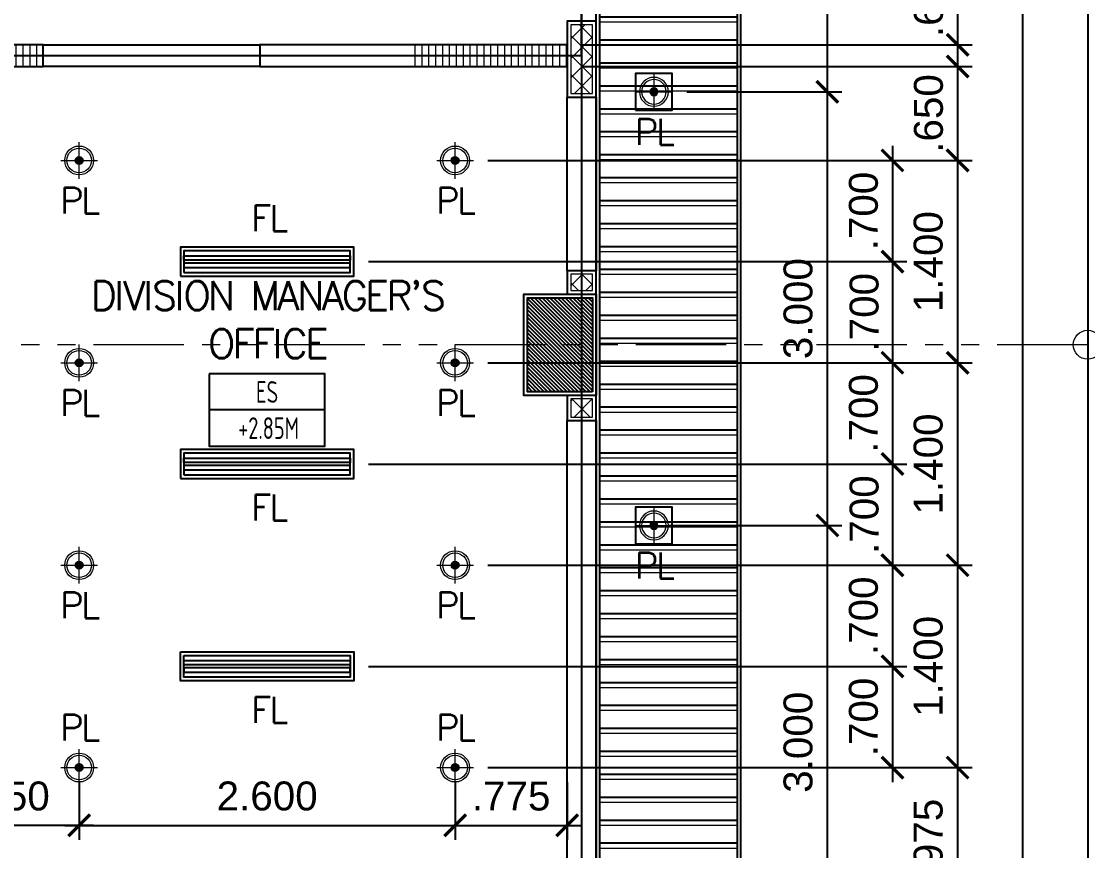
# Model space of a CAD drawing. Header units: metres. Extents: x -12400 to 1, y 0 to 106422.
# Drawn here: x -12140.83 to -12133.45, y 106346.74 to 106352.47 of the extents above; entities that cross this region are included whole.
import ezdxf
from ezdxf.enums import TextEntityAlignment as Align

# ---------------------------------------------------------------- set-up
doc = ezdxf.new("R2010")
doc.units = ezdxf.units.M
doc.header["$PDMODE"] = 35
doc.linetypes.add('PHANTOM2', pattern=[1.25, 0.625, -0.125, 0.125, -0.125, 0.125, -0.125])
for name, color, linetype, lineweight in [('A-DIM-100', 8, 'Continuous', 0), ('DIM 001', 251, 'Continuous', 13), ('FURN', 8, 'Continuous', 5), ('HATCH', 250, 'Continuous', 5), ('LAYOUT', 1, 'Continuous', 20), ('LF 001', 51, 'Continuous', 20)]:
    doc.layers.add(name, color=color, linetype=linetype, lineweight=lineweight)
for name, color, linetype in [('C-SCHED', 1, 'Continuous'), ('E_FIX_LIGHT1', 2, 'Continuous'), ('lighting', 1, 'Continuous'), ('stone', 15, 'Continuous'), ('txt', 2, 'Continuous'), ('WALL', 7, 'Continuous')]:
    doc.layers.add(name, color=color, linetype=linetype)
doc.layers.add('GUIDELINES', color=206, linetype='Continuous', plot=False)
doc.styles.add('architxt', font='architxt.shx', dxfattribs={"width": 0.8})
doc.styles.add('DIMTXT-100', font='arial.ttf')
doc.styles.add('swis721', font='swiss.ttf')
doc.styles.add('T.25', font='romans.shx', dxfattribs={"height": 0.2})
doc.dimstyles.new('D-100', dxfattribs={"dimtxt": 0.2, "dimasz": 0.15, "dimexe": 0.1, "dimexo": 0.1, "dimgap": 0.1, "dimtad": 1, "dimdec": 3, "dimzin": 4, "dimdsep": 46, "dimtxsty": 'DIMTXT-100', "dimblk": 'ARCHTICK', "dimcen": 0.2, "dimdle": 0.1, "dimclrd": 8, "dimclre": 8, "dimclrt": 2, "dimadec": 0, "dimazin": 1, "dimtfac": 1, "dimtdec": 3, "dimtofl": 0, "dimtmove": 2, "dimatfit": 3, "dimfxl": 1, "dimarcsym": 0})
doc.dimstyles.new('DIM 200', dxfattribs={"dimtxt": 200, "dimasz": 1, "dimexe": 0, "dimexo": 40, "dimgap": 50, "dimtad": 1, "dimtoh": 1, "dimdec": 0, "dimlfac": 2, "dimtxsty": 'swis721', "dimblk": 'CIR', "dimcen": 0, "dimclrd": 155, "dimclre": 155, "dimclrt": 4, "dimadec": 0, "dimazin": 0, "dimtfac": 1, "dimtdec": 0, "dimtix": 1, "dimtmove": 1, "dimatfit": 3, "dimldrblk": 'CIR', "dimfxl": 0, "dimarcsym": 0})

# ---------------------------------------------------------------- blocks, each defined once
blk = doc.blocks.new('CIR')
at = {"color": 4}
blk.add_circle((0, 0), 50, dxfattribs=at)
blk = doc.blocks.new('A$C1B753C5A')
at = {"layer": 'WALL'}
h = blk.add_hatch(dxfattribs=at)
h.set_pattern_fill('ANSI31', color=250, scale=0.15)
h.set_pattern_definition([(45, (-1494.388102653662, 303.0677240852394), (-0.01325825214724777, 0.01325825214724777), [])])
h.paths.add_polyline_path([(0.4750000000001364, 0.6749999999999545), (0.02500000000009089, 0.6749999999999545), (0.02500000000009095, 0.02499999999997721), (0.4750000000001364, 0.02499999999997721)])
at = {"color": 7}
blk.add_lwpolyline([(0, 0), (0.5000000000002274, 0), (0.5000000000002274, 0.6999999999999318), (0, 0.6999999999999318)], close=True, dxfattribs=at)
at = {"layer": 'stone', "color": 5}
blk.add_lwpolyline([(0.02500000000009095, 0.02499999999997726), (0.4750000000001364, 0.02499999999997726), (0.4750000000001364, 0.6749999999999545), (0.02500000000009095, 0.6749999999999545)], close=True, dxfattribs=at)
blk = doc.blocks.new('COLUMNS2F')
at = {"xscale": -1}
blk.add_blockref('A$C1B753C5A', (-12136.85441529414, 106338.8999565114), dxfattribs=at)
blk = doc.blocks.new('*U245')
at = {"layer": 'HATCH'}
h = blk.add_hatch(dxfattribs=at)
h.set_pattern_fill('ANSI37', color=256, scale=0.03, angle=-180)
h.set_pattern_definition([(225, (-0.5625000000083693, 0), (0.06735192090801863, -0.06735192090801868), []), (314.9999999999999, (-0.5625000000083693, 0), (0.06735192090801868, 0.06735192090801861), [])])
h.paths.add_polyline_path([(0.02500000000873115, 0.1749999999883585), (0.02500000000873115, 0.02499999999417923), (0.4999999999970877, 0.02499999999417923), (0.4999999999970877, 0.1749999999883585)])
blk.add_lwpolyline([(0, 0.1999999999825377), (0, 0), (0.5249999999912669, 0), (0.5249999999912669, 0.1999999999825377)], close=True)
blk.add_lwpolyline([(0.02500000000873115, 0.1749999999883585), (0.02500000000873115, 0.02499999999417923), (0.4999999999970877, 0.02499999999417923), (0.4999999999970877, 0.1749999999883585)], close=True, dxfattribs=at)
blk = doc.blocks.new('*U1207')
at = {"layer": 'HATCH'}
h = blk.add_hatch(dxfattribs=at)
h.set_pattern_fill('ANSI31', color=256, scale=0.015, angle=45)
h.set_pattern_definition([(90, (12091.97419102853, -106406.4165946045), (-0.04762500000000001, 0), [])])
h.paths.add_polyline_path([(-0.3874999999734428, 0.1499999999796273), (-0.3874999999734428, 0), (0.7000000000261934, 0), (0.7000000000261934, 0.1499999999796273)])
at = {"color": 3}
blk.add_lwpolyline([(0.7000000000261934, 0), (0.7000000000261934, 0.1499999999796273), (0, 0.1499999999796273), (0, 0)], close=True, dxfattribs=at)
blk = doc.blocks.new('*U1032')
at = {"layer": 'HATCH'}
h = blk.add_hatch(dxfattribs=at)
h.set_pattern_fill('ANSI31', color=256, scale=0.015, angle=45)
h.set_pattern_definition([(90, (12093.39919102836, -106406.4165946045), (-0.04762500000000001, 0), [])])
h.paths.add_polyline_path([(1.037499999858485, 0.1499999999796273), (1.037499999858485, 0), (2.124999999858121, 0), (2.124999999858121, 0.1499999999796273)])
at = {"color": 3}
blk.add_lwpolyline([(2.124999999858121, 0), (2.124999999858121, 0.1499999999796273), (0, 0.1499999999796273), (0, 0)], close=True, dxfattribs=at)
blk = doc.blocks.new('*U1549')
at = {"layer": 'HATCH'}
h = blk.add_hatch(dxfattribs=at)
h.set_pattern_fill('ANSI37', color=256, scale=0.03, angle=-180)
h.set_pattern_definition([(225, (-0.9124999992813507, 0), (0.06735192090801863, -0.06735192090801868), []), (314.9999999999999, (-0.9124999992813507, 0), (0.06735192090801868, 0.06735192090801861), [])])
h.paths.add_polyline_path([(0.02500000000873115, 0.1749999999883585), (0.02500000000873115, 0.02499999999417923), (0.1500000007241063, 0.02499999999417923), (0.1500000007241063, 0.1749999999883585)])
blk.add_lwpolyline([(0, 0.1999999999825377), (0, 0), (0.1750000007182855, 0), (0.1750000007182855, 0.1999999999825377)], close=True)
blk.add_lwpolyline([(0.02500000000873115, 0.1749999999883585), (0.02500000000873115, 0.02499999999417923), (0.1500000007241063, 0.02499999999417923), (0.1500000007241063, 0.1749999999883585)], close=True, dxfattribs=at)
blk = doc.blocks.new('*U1742')
at = {"layer": 'HATCH'}
h = blk.add_hatch(dxfattribs=at)
h.set_pattern_fill('ANSI37', color=256, scale=0.03, angle=-180)
h.set_pattern_definition([(225, (-0.9249999999914837, 0), (0.06735192090801863, -0.06735192090801868), []), (314.9999999999999, (-0.9249999999914837, 0), (0.06735192090801868, 0.06735192090801861), [])])
h.paths.add_polyline_path([(0.02500000000873115, 0.1749999999883585), (0.02500000000873115, 0.02499999999417923), (0.1375000000139731, 0.02499999999417923), (0.1375000000139731, 0.1749999999883585)])
blk.add_lwpolyline([(0, 0.1999999999825377), (0, 0), (0.1625000000081523, 0), (0.1625000000081523, 0.1999999999825377)], close=True)
blk.add_lwpolyline([(0.02500000000873115, 0.1749999999883585), (0.02500000000873115, 0.02499999999417923), (0.1375000000139731, 0.02499999999417923), (0.1375000000139731, 0.1749999999883585)], close=True, dxfattribs=at)
blk = doc.blocks.new('A$Ce30c4869')
at = {"color": 1}
for points in [[(23.375, 16.67499999997381), (24.875, 16.67499999997381), (24.875, 16.52499999999418), (23.375, 16.52499999999418)], [(27.00000034350705, 16.31249999998545), (27.20000034348595, 16.31249999998545), (27.19999999999891, 15.11249999998836), (27.00000000002001, 15.11249999998836)], [(27.00000000000909, 14.07499999998254), (27.19999999999163, 14.07499999998254), (27.19999999999163, 10.87499999998545), (27.00000000000909, 10.87499999998545)]]:
    blk.add_lwpolyline(points, close=True, dxfattribs=at)
at = {"layer": 'GUIDELINES'}
for points in [[(1.100000000000364, 19.60000000000582), (10.10000000000036, 19.60000000000582), (10.10000000000036, 18.90000000000873), (18.10000000000036, 18.90000000000873), (18.10000000000036, 19.60000000000582), (27.10000000000036, 19.60000000000582), (27.10000000000036, 1.100000000005821), (18.10000000000036, 1.100000000005821), (18.10000000000036, 2.100000000122236), (10.10000000000036, 2.100000000122236), (10.10000000000036, 1.100000000005821), (1.100000000000364, 1.100000000005821)], [(22.59999999999854, 16.59999999997672), (27.09999999999854, 16.59999999997672), (27.09999999999854, 19.59999999997672), (22.59999999999854, 19.59999999997672)], [(22.59999999999854, 16.59999999997672), (27.10000000000036, 16.59999999997672), (27.10000000000036, 10.62499999998545), (22.59999999999854, 10.62499999998545)]]:
    blk.add_lwpolyline(points, close=True, dxfattribs=at)
for name, p in [('COLUMNS2F', (12164.05441529414, -106324.6499565114)), ('*U1207', (22.67499999997381, 16.52499999999418)), ('*U1032', (24.875, 16.52499999999418))]:
    blk.add_blockref(name, p)
at = {"rotation": 90}
for name, p in [('*U245', (27.20000000000255, 16.31249999998545)), ('*U1742', (27.19999999999891, 14.94999999999709)), ('*U1549', (27.19999999999163, 14.07499999924039))]:
    blk.add_blockref(name, p, dxfattribs=at)
blk = doc.blocks.new('L1')
at = {"layer": 'LF 001', "lineweight": 20, "ltscale": 1500}
h = blk.add_hatch(color=256, dxfattribs=at)
edge = h.paths.add_edge_path()
edge.add_arc((1.13686837721616e-13, -1.13686837721616e-13), 0.0318958546358772, 0, 360)
at = {"layer": 'LF 001', "ltscale": 1500}
blk.add_lwpolyline([(-0.09999999999990905, -1.13686837721616e-13, -1), (0.1000000000000227, -1.13686837721616e-13, -1)], format="xyb", close=True, dxfattribs=at)
at = {"layer": 'LF 001', "color": 76, "lineweight": 18, "ltscale": 1500}
for points in [[(1.13686837721616e-13, 0.1499999999997499), (1.13686837721616e-13, -0.1500000000000909)], [(-0.1499999999999773, -1.13686837721616e-13), (0.1500000000000909, -1.13686837721616e-13)]]:
    blk.add_lwpolyline(points, dxfattribs=at)
at = {"layer": 'LF 001', "lineweight": 20, "ltscale": 1500}
blk.add_circle((1.13686837721616e-13, -1.13686837721616e-13), 0.0318958546358772, dxfattribs=at)
blk = doc.blocks.new('LO')
at = {"layer": 'LAYOUT', "xscale": 1000, "yscale": 1000, "zscale": 1000}
blk.add_blockref('L1', (0, 0), dxfattribs=at)
blk = doc.blocks.new('*U1960')
at = {"layer": 'LF 001', "ltscale": 1500}
blk.add_circle((0, -3.995415109869782e-14), 0.0998520709958535, dxfattribs=at)
at = {"layer": 'lighting', "xscale": 0.0008492979043710491, "yscale": 0.0008492979043710491, "zscale": 0.0008492979043710491}
blk.add_blockref('LO', (0, -3.995415109869782e-14), dxfattribs=at)
blk = doc.blocks.new('LEDPENDANTLT')
at = {"color": 1}
for points in [[(0, 0.1999999999970896), (1.200000000000728, 0.1999999999970896), (1.200000000000728, 0), (0, 0)], [(0.02499999999417923, 0.1750000000029104), (1.175000000006548, 0.1750000000029104), (1.175000000006548, 0.02499999999417923), (0.02499999999417923, 0.02499999999417923)]]:
    blk.add_lwpolyline(points, close=True, dxfattribs=at)
at = {"color": 2}
for points in [[(1.174999999995634, 0.1100000000005821), (0.02499999999417923, 0.1100000000005821), (0.02499999999417923, 0.1399999999994179), (1.174999999995634, 0.1399999999994179)], [(1.174999999995634, 0.09000000001105946), (0.02499999999417923, 0.09000000001105946), (0.02499999999417923, 0.06000000001222361), (1.174999999995634, 0.06000000001222361)]]:
    blk.add_lwpolyline(points, close=True, dxfattribs=at)
blk = doc.blocks.new('A$C1aea4ed3')
h = blk.add_hatch()
h.set_pattern_fill('ANSI31', color=8, scale=0.05, angle=135)
h.set_pattern_definition([(180, (12129.21296792572, -106290.2629166174), (-1.387778780781446e-17, -0.15875), [])])
h.paths.add_polyline_path([(27.22499999999491, 19.68964466091711), (28.17500000000655, 20.63964466092875), (28.17500000000655, 0.06035533903923351), (27.22499999999127, 1.010355339050875)])
at = {"color": 1}
for points in [[(27.20000000000073, 19.69999999999709), (28.20000000000073, 20.69999999999709), (28.20000000000073, 1.455191522836685e-11), (27.19999999999709, 1)], [(27.47260531433494, 16.22260531435313), (27.7273946856476, 16.22260531433858), (27.7273946856476, 16.47739468562941), (27.47260531433494, 16.47739468564396)], [(27.47260531433494, 13.22260531435313), (27.7273946856476, 13.22260531433858), (27.7273946856476, 13.47739468562941), (27.47260531433494, 13.47739468564396)]]:
    blk.add_lwpolyline(points, close=True, dxfattribs=at)
at = {"color": 8}
for points in [[(27.22499999999491, 19.68964466093166), (28.17500000000655, 20.6396446609433), (28.17500000000655, 0.06035533905378543), (27.22499999999127, 1.010355339065427)], [(27.22499999999491, 19.68964466091711), (28.17500000000655, 20.63964466092875), (28.17500000000655, 0.06035533903923351), (27.22499999999127, 1.010355339050875)]]:
    blk.add_lwpolyline(points, close=True, dxfattribs=at)
at = {"xscale": -1, "rotation": 180}
for p in [(24.32499999999891, 15.27499999990687), (24.32499999999891, 13.87499999989814)]:
    blk.add_blockref('LEDPENDANTLT', p, dxfattribs=at)
blk.add_blockref('LEDPENDANTLT', (24.32499999999891, 12.27500000000873))
at = {"layer": 'E_FIX_LIGHT1', "xscale": -1.000000000000003, "rotation": 90}
for p in [(27.59999999999127, 16.34999999999127), (27.59999999999127, 13.34999999999127)]:
    blk.add_blockref('*U1960', p, dxfattribs=at)
at = {"layer": 'E_FIX_LIGHT1', "rotation": 90}
for p in [(23.62499999999818, 15.8749999999709), (26.22499999999854, 15.8749999999709), (23.62499999999091, 14.47499999996217), (26.22499999999127, 14.47499999996217), (23.62499999999091, 13.07499999995343), (26.22499999999127, 13.07499999995343), (23.62499999999818, 11.6749999999447), (26.22499999999854, 11.6749999999447)]:
    blk.add_blockref('*U1960', p, dxfattribs=at)
at = {"layer": 'txt', "color": 6, "linetype": 'Continuous', "char_height": 0.18, "attachment_point": 5, "style": 'T.25'}
for s, insert in [('{\\T0.9;PL}', (27.59999999999127, 16.0726053143444)), ('{\\T0.9;PL}', (23.62499999999818, 15.59760531433858)), ('{\\T0.9;PL}', (26.22499999999854, 15.59760531433858)), ('{\\T0.9;FL}', (24.93629394048003, 15.47663221793482)), ('{\\T0.9;PL}', (23.62499999999091, 14.19760531432985)), ('{\\T0.9;PL}', (26.22499999999127, 14.19760531432985)), ('{\\T0.9;FL}', (24.93629394048003, 13.47336778188765)), ('{\\T0.9;PL}', (27.59999999999127, 13.0726053143444)), ('{\\T0.9;PL}', (23.62499999999091, 12.79760531432112)), ('{\\T0.9;PL}', (26.22499999999127, 12.79760531430657)), ('{\\T0.9;FL}', (24.93629394048003, 12.07336778199533)), ('{\\T0.9;PL}', (23.62499999999818, 11.95239468557702)), ('{\\T0.9;PL}', (26.22499999999854, 11.95239468557702))]:
    blk.add_mtext_dynamic_manual_height_columns(s, width=0.6453045245441018, gutter_width=0.001, heights=[0], dxfattribs=dict(at, insert=insert))
blk = doc.blocks.new('_ArchTick')
at = {"color": 0, "linetype": 'ByBlock', "const_width": 0.15}
blk.add_lwpolyline([(-0.5, -0.5), (0.5, 0.5)], dxfattribs=at)
blk = doc.blocks.new('*D1405')
at = {"layer": 'DEFPOINTS', "color": 0, "transparency": 16777216}
for p in [(-12137.57702095198, 106352.9615394432), (-12137.05441563762, 106352.3115394432), (-12134.35441563768, 106352.3115394432)]:
    blk.add_point(p, dxfattribs=at)
at = {"layer": 'DIM 001', "color": 8, "lineweight": -2, "transparency": 16777216}
for p, q in [((-12134.35441563768, 106353.0615394432), (-12134.35441563768, 106352.2115394432)), ((-12137.47702095198, 106352.9615394432), (-12134.25441563768, 106352.9615394432)), ((-12136.95441563762, 106352.3115394432), (-12134.25441563768, 106352.3115394432))]:
    blk.add_line(p, q, dxfattribs=at)
at = {"layer": 'DIM 001', "color": 8, "lineweight": -2, "transparency": 16777216, "xscale": 0.15, "yscale": 0.15, "zscale": 0.15}
for p, rotation in [((-12134.35441563768, 106352.9615394432), 90), ((-12134.35441563768, 106352.3115394432), 270)]:
    blk.add_blockref('_ArchTick', p, dxfattribs=dict(at, rotation=rotation))
at = {"layer": 'DIM 001', "color": 2, "transparency": 16777216, "insert": (-12134.55441563763, 106352.6365394432), "char_height": 0.2, "attachment_point": 5, "rotation": 90, "style": 'DIMTXT-100'}
blk.add_mtext('.650', dxfattribs=at)
blk = doc.blocks.new('*D1406')
at = {"layer": 'DEFPOINTS', "color": 0, "transparency": 16777216}
for p in [(-12137.05441563778, 106352.1615394433), (-12137.70202095198, 106351.5115394432), (-12134.35441563766, 106351.5115394432)]:
    blk.add_point(p, dxfattribs=at)
at = {"layer": 'DIM 001', "color": 8, "lineweight": -2, "transparency": 16777216}
for p, q in [((-12134.35441563766, 106352.2615394433), (-12134.35441563766, 106351.4115394432)), ((-12136.95441563778, 106352.1615394433), (-12134.25441563766, 106352.1615394433)), ((-12137.60202095198, 106351.5115394432), (-12134.25441563766, 106351.5115394432))]:
    blk.add_line(p, q, dxfattribs=at)
at = {"layer": 'DIM 001', "color": 8, "lineweight": -2, "transparency": 16777216, "xscale": 0.15, "yscale": 0.15, "zscale": 0.15}
for p, rotation in [((-12134.35441563766, 106352.1615394433), 90), ((-12134.35441563766, 106351.5115394432), 270)]:
    blk.add_blockref('_ArchTick', p, dxfattribs=dict(at, rotation=rotation))
at = {"layer": 'DIM 001', "color": 2, "transparency": 16777216, "insert": (-12134.55441563763, 106351.8365394432), "char_height": 0.2, "attachment_point": 5, "rotation": 90, "style": 'DIMTXT-100'}
blk.add_mtext('.650', dxfattribs=at)
blk = doc.blocks.new('*D1407')
at = {"layer": 'DEFPOINTS', "color": 0, "transparency": 16777216}
for p in [(-12137.70202095198, 106351.5115394432), (-12137.70202095199, 106350.1115394432), (-12134.35441563767, 106350.1115394432)]:
    blk.add_point(p, dxfattribs=at)
at = {"layer": 'DIM 001', "color": 8, "lineweight": -2, "transparency": 16777216}
for p, q in [((-12134.35441563767, 106351.6115394432), (-12134.35441563767, 106350.0115394432)), ((-12137.60202095198, 106351.5115394432), (-12134.25441563767, 106351.5115394432)), ((-12137.60202095199, 106350.1115394432), (-12134.25441563767, 106350.1115394432))]:
    blk.add_line(p, q, dxfattribs=at)
at = {"layer": 'DIM 001', "color": 8, "lineweight": -2, "transparency": 16777216, "xscale": 0.15, "yscale": 0.15, "zscale": 0.15}
for p, rotation in [((-12134.35441563767, 106351.5115394432), 90), ((-12134.35441563767, 106350.1115394432), 270)]:
    blk.add_blockref('_ArchTick', p, dxfattribs=dict(at, rotation=rotation))
at = {"layer": 'DIM 001', "color": 2, "transparency": 16777216, "insert": (-12134.55653023518, 106350.8115394432), "char_height": 0.2, "attachment_point": 5, "rotation": 90, "style": 'DIMTXT-100'}
blk.add_mtext('1.400', dxfattribs=at)
blk = doc.blocks.new('*D1408')
at = {"layer": 'DEFPOINTS', "color": 0, "transparency": 16777216}
for p in [(-12137.70202095199, 106350.1115394432), (-12137.70202095199, 106348.7115394432), (-12134.35441563768, 106348.7115394432)]:
    blk.add_point(p, dxfattribs=at)
at = {"layer": 'DIM 001', "color": 8, "lineweight": -2, "transparency": 16777216}
for p, q in [((-12134.35441563768, 106350.2115394432), (-12134.35441563768, 106348.6115394432)), ((-12137.60202095199, 106350.1115394432), (-12134.25441563768, 106350.1115394432)), ((-12137.60202095199, 106348.7115394432), (-12134.25441563768, 106348.7115394432))]:
    blk.add_line(p, q, dxfattribs=at)
at = {"layer": 'DIM 001', "color": 8, "lineweight": -2, "transparency": 16777216, "xscale": 0.15, "yscale": 0.15, "zscale": 0.15}
for p, rotation in [((-12134.35441563768, 106350.1115394432), 90), ((-12134.35441563768, 106348.7115394432), 270)]:
    blk.add_blockref('_ArchTick', p, dxfattribs=dict(at, rotation=rotation))
at = {"layer": 'DIM 001', "color": 2, "transparency": 16777216, "insert": (-12134.55653023519, 106349.4115394432), "char_height": 0.2, "attachment_point": 5, "rotation": 90, "style": 'DIMTXT-100'}
blk.add_mtext('1.400', dxfattribs=at)
blk = doc.blocks.new('*D1409')
at = {"layer": 'DEFPOINTS', "color": 0, "transparency": 16777216}
for p in [(-12137.70202095199, 106348.7115394432), (-12137.70202095198, 106347.3115394432), (-12134.35441563769, 106347.3115394432)]:
    blk.add_point(p, dxfattribs=at)
at = {"layer": 'DIM 001', "color": 8, "lineweight": -2, "transparency": 16777216}
for p, q in [((-12134.35441563769, 106348.8115394432), (-12134.35441563769, 106347.2115394432)), ((-12137.60202095199, 106348.7115394432), (-12134.25441563769, 106348.7115394432)), ((-12137.60202095198, 106347.3115394432), (-12134.25441563769, 106347.3115394432))]:
    blk.add_line(p, q, dxfattribs=at)
at = {"layer": 'DIM 001', "color": 8, "lineweight": -2, "transparency": 16777216, "xscale": 0.15, "yscale": 0.15, "zscale": 0.15}
for p, rotation in [((-12134.35441563769, 106348.7115394432), 90), ((-12134.35441563769, 106347.3115394432), 270)]:
    blk.add_blockref('_ArchTick', p, dxfattribs=dict(at, rotation=rotation))
at = {"layer": 'DIM 001', "color": 2, "transparency": 16777216, "insert": (-12134.5565302352, 106348.0115394432), "char_height": 0.2, "attachment_point": 5, "rotation": 90, "style": 'DIMTXT-100'}
blk.add_mtext('1.400', dxfattribs=at)
blk = doc.blocks.new('*D1410')
at = {"layer": 'DEFPOINTS', "color": 0, "transparency": 16777216}
for p in [(-12137.70202095198, 106347.3115394432), (-12137.05441563764, 106346.3365394433), (-12134.35441563769, 106346.3365394433)]:
    blk.add_point(p, dxfattribs=at)
at = {"layer": 'DIM 001', "color": 8, "lineweight": -2, "transparency": 16777216}
for p, q in [((-12134.35441563769, 106347.4115394432), (-12134.35441563769, 106346.2365394433)), ((-12137.60202095198, 106347.3115394432), (-12134.25441563769, 106347.3115394432)), ((-12136.95441563764, 106346.3365394433), (-12134.25441563769, 106346.3365394433))]:
    blk.add_line(p, q, dxfattribs=at)
at = {"layer": 'DIM 001', "color": 8, "lineweight": -2, "transparency": 16777216, "xscale": 0.15, "yscale": 0.15, "zscale": 0.15}
for p, rotation in [((-12134.35441563769, 106347.3115394432), 90), ((-12134.35441563769, 106346.3365394433), 270)]:
    blk.add_blockref('_ArchTick', p, dxfattribs=dict(at, rotation=rotation))
at = {"layer": 'DIM 001', "color": 2, "transparency": 16777216, "insert": (-12134.5565302352, 106346.8240394432), "char_height": 0.2, "attachment_point": 5, "rotation": 90, "style": 'DIMTXT-100'}
blk.add_mtext('.975', dxfattribs=at)
blk = doc.blocks.new('*D1411')
at = {"layer": 'DEFPOINTS', "color": 0, "transparency": 16777216}
for p in [(-12137.70202095198, 106351.5115394432), (-12138.52941563764, 106350.8115394432), (-12134.80441563765, 106350.8115394432)]:
    blk.add_point(p, dxfattribs=at)
at = {"layer": 'DIM 001', "color": 8, "lineweight": -2, "transparency": 16777216}
for p, q in [((-12134.80441563765, 106351.6115394432), (-12134.80441563765, 106350.7115394432)), ((-12137.60202095198, 106351.5115394432), (-12134.70441563765, 106351.5115394432)), ((-12138.42941563764, 106350.8115394432), (-12134.70441563765, 106350.8115394432))]:
    blk.add_line(p, q, dxfattribs=at)
at = {"layer": 'DIM 001', "color": 8, "lineweight": -2, "transparency": 16777216, "xscale": 0.15, "yscale": 0.15, "zscale": 0.15}
for p, rotation in [((-12134.80441563765, 106351.5115394432), 90), ((-12134.80441563765, 106350.8115394432), 270)]:
    blk.add_blockref('_ArchTick', p, dxfattribs=dict(at, rotation=rotation))
at = {"layer": 'DIM 001', "color": 2, "transparency": 16777216, "insert": (-12135.00441563762, 106351.1615394432), "char_height": 0.2, "attachment_point": 5, "rotation": 90, "style": 'DIMTXT-100'}
blk.add_mtext('.700', dxfattribs=at)
blk = doc.blocks.new('*D1268')
at = {"layer": 'DEFPOINTS', "color": 0, "transparency": 16777216}
for p in [(-12138.52941563764, 106350.8115394432), (-12137.70202095199, 106350.1115394432), (-12134.80441563764, 106350.1115394432)]:
    blk.add_point(p, dxfattribs=at)
at = {"layer": 'DIM 001', "color": 8, "lineweight": -2, "transparency": 16777216}
for p, q in [((-12134.80441563764, 106350.9115394432), (-12134.80441563764, 106350.0115394432)), ((-12138.42941563764, 106350.8115394432), (-12134.70441563764, 106350.8115394432)), ((-12137.60202095199, 106350.1115394432), (-12134.70441563764, 106350.1115394432))]:
    blk.add_line(p, q, dxfattribs=at)
at = {"layer": 'DIM 001', "color": 8, "lineweight": -2, "transparency": 16777216, "xscale": 0.15, "yscale": 0.15, "zscale": 0.15}
for p, rotation in [((-12134.80441563764, 106350.8115394432), 90), ((-12134.80441563764, 106350.1115394432), 270)]:
    blk.add_blockref('_ArchTick', p, dxfattribs=dict(at, rotation=rotation))
at = {"layer": 'DIM 001', "color": 2, "transparency": 16777216, "insert": (-12134.99949608321, 106350.4615394432), "char_height": 0.2, "attachment_point": 5, "rotation": 90, "style": 'DIMTXT-100'}
blk.add_mtext('.700', dxfattribs=at)
blk = doc.blocks.new('*D1269')
at = {"layer": 'DEFPOINTS', "color": 0, "transparency": 16777216}
for p in [(-12137.70202095198, 106350.1115394432), (-12138.52941563764, 106349.4115394432), (-12134.80441563766, 106349.4115394432)]:
    blk.add_point(p, dxfattribs=at)
at = {"layer": 'DIM 001', "color": 8, "lineweight": -2, "transparency": 16777216}
for p, q in [((-12134.80441563766, 106350.2115394432), (-12134.80441563766, 106349.3115394432)), ((-12137.60202095198, 106350.1115394432), (-12134.70441563766, 106350.1115394432)), ((-12138.42941563764, 106349.4115394432), (-12134.70441563766, 106349.4115394432))]:
    blk.add_line(p, q, dxfattribs=at)
at = {"layer": 'DIM 001', "color": 8, "lineweight": -2, "transparency": 16777216, "xscale": 0.15, "yscale": 0.15, "zscale": 0.15}
for p, rotation in [((-12134.80441563766, 106350.1115394432), 90), ((-12134.80441563766, 106349.4115394432), 270)]:
    blk.add_blockref('_ArchTick', p, dxfattribs=dict(at, rotation=rotation))
at = {"layer": 'DIM 001', "color": 2, "transparency": 16777216, "insert": (-12135.00441563762, 106349.7615394432), "char_height": 0.2, "attachment_point": 5, "rotation": 90, "style": 'DIMTXT-100'}
blk.add_mtext('.700', dxfattribs=at)
blk = doc.blocks.new('*D1270')
at = {"layer": 'DEFPOINTS', "color": 0, "transparency": 16777216}
for p in [(-12138.52941563764, 106349.4115394432), (-12137.70202095199, 106348.7115394432), (-12134.80441563765, 106348.7115394432)]:
    blk.add_point(p, dxfattribs=at)
at = {"layer": 'DIM 001', "color": 8, "lineweight": -2, "transparency": 16777216}
for p, q in [((-12134.80441563765, 106349.5115394432), (-12134.80441563765, 106348.6115394432)), ((-12138.42941563764, 106349.4115394432), (-12134.70441563765, 106349.4115394432)), ((-12137.60202095199, 106348.7115394432), (-12134.70441563765, 106348.7115394432))]:
    blk.add_line(p, q, dxfattribs=at)
at = {"layer": 'DIM 001', "color": 8, "lineweight": -2, "transparency": 16777216, "xscale": 0.15, "yscale": 0.15, "zscale": 0.15}
for p, rotation in [((-12134.80441563765, 106349.4115394432), 90), ((-12134.80441563765, 106348.7115394432), 270)]:
    blk.add_blockref('_ArchTick', p, dxfattribs=dict(at, rotation=rotation))
at = {"layer": 'DIM 001', "color": 2, "transparency": 16777216, "insert": (-12134.99949608321, 106349.0615394432), "char_height": 0.2, "attachment_point": 5, "rotation": 90, "style": 'DIMTXT-100'}
blk.add_mtext('.700', dxfattribs=at)
blk = doc.blocks.new('*D1271')
at = {"layer": 'DEFPOINTS', "color": 0, "transparency": 16777216}
for p in [(-12137.70202095198, 106348.7115394433), (-12138.52941563764, 106348.0115394433), (-12134.80441563766, 106348.0115394433)]:
    blk.add_point(p, dxfattribs=at)
at = {"layer": 'DIM 001', "color": 8, "lineweight": -2, "transparency": 16777216}
for p, q in [((-12134.80441563766, 106348.8115394434), (-12134.80441563766, 106347.9115394433)), ((-12137.60202095198, 106348.7115394433), (-12134.70441563766, 106348.7115394433)), ((-12138.42941563764, 106348.0115394433), (-12134.70441563766, 106348.0115394433))]:
    blk.add_line(p, q, dxfattribs=at)
at = {"layer": 'DIM 001', "color": 8, "lineweight": -2, "transparency": 16777216, "xscale": 0.15, "yscale": 0.15, "zscale": 0.15}
for p, rotation in [((-12134.80441563766, 106348.7115394433), 90), ((-12134.80441563766, 106348.0115394433), 270)]:
    blk.add_blockref('_ArchTick', p, dxfattribs=dict(at, rotation=rotation))
at = {"layer": 'DIM 001', "color": 2, "transparency": 16777216, "insert": (-12135.00441563762, 106348.3615394433), "char_height": 0.2, "attachment_point": 5, "rotation": 90, "style": 'DIMTXT-100'}
blk.add_mtext('.700', dxfattribs=at)
blk = doc.blocks.new('*D1272')
at = {"layer": 'DEFPOINTS', "color": 0, "transparency": 16777216}
for p in [(-12138.52941563764, 106348.0115394433), (-12137.70202095199, 106347.3115394433), (-12134.80441563765, 106347.3115394433)]:
    blk.add_point(p, dxfattribs=at)
at = {"layer": 'DIM 001', "color": 8, "lineweight": -2, "transparency": 16777216}
for p, q in [((-12134.80441563765, 106348.1115394433), (-12134.80441563765, 106347.2115394433)), ((-12138.42941563764, 106348.0115394433), (-12134.70441563765, 106348.0115394433)), ((-12137.60202095199, 106347.3115394433), (-12134.70441563765, 106347.3115394433))]:
    blk.add_line(p, q, dxfattribs=at)
at = {"layer": 'DIM 001', "color": 8, "lineweight": -2, "transparency": 16777216, "xscale": 0.15, "yscale": 0.15, "zscale": 0.15}
for p, rotation in [((-12134.80441563765, 106348.0115394433), 90), ((-12134.80441563765, 106347.3115394433), 270)]:
    blk.add_blockref('_ArchTick', p, dxfattribs=dict(at, rotation=rotation))
at = {"layer": 'DIM 001', "color": 2, "transparency": 16777216, "insert": (-12135.00441563763, 106347.6615394433), "char_height": 0.2, "attachment_point": 5, "rotation": 90, "style": 'DIMTXT-100'}
blk.add_mtext('.700', dxfattribs=at)
blk = doc.blocks.new('*D1286')
at = {"layer": 'DEFPOINTS', "color": 0, "transparency": 16777216}
for p in [(-12141.37941563763, 106347.1841447575), (-12140.42941563764, 106347.1841447575), (-12141.37941563763, 106346.9115394432)]:
    blk.add_point(p, dxfattribs=at)
at = {"layer": 'DIM 001', "color": 8, "lineweight": -2, "transparency": 16777216}
for p, q in [((-12141.37941563763, 106347.0841447575), (-12141.37941563763, 106346.8115394432)), ((-12140.42941563764, 106347.0841447575), (-12140.42941563764, 106346.8115394432)), ((-12140.32941563764, 106346.9115394432), (-12141.47941563763, 106346.9115394432))]:
    blk.add_line(p, q, dxfattribs=at)
at = {"layer": 'DIM 001', "color": 8, "lineweight": -2, "transparency": 16777216, "xscale": 0.15, "yscale": 0.15, "zscale": 0.15, "rotation": 180}
blk.add_blockref('_ArchTick', (-12141.37941563763, 106346.9115394432), dxfattribs=at)
at = {"layer": 'DIM 001', "color": 8, "lineweight": -2, "transparency": 16777216, "xscale": 0.15, "yscale": 0.15, "zscale": 0.15}
blk.add_blockref('_ArchTick', (-12140.42941563764, 106346.9115394432), dxfattribs=at)
at = {"layer": 'DIM 001', "color": 2, "transparency": 16777216, "insert": (-12140.90441563763, 106347.1136540407), "char_height": 0.2, "attachment_point": 5, "style": 'DIMTXT-100'}
blk.add_mtext('.950', dxfattribs=at)
blk = doc.blocks.new('*D1287')
at = {"layer": 'DEFPOINTS', "color": 0, "transparency": 16777216}
for p in [(-12140.42941563764, 106347.3115394432), (-12137.82941563764, 106347.3115394432), (-12137.82941563764, 106346.9115394432)]:
    blk.add_point(p, dxfattribs=at)
at = {"layer": 'DIM 001', "color": 8, "lineweight": -2, "transparency": 16777216}
for p, q in [((-12140.42941563764, 106347.2115394431), (-12140.42941563764, 106346.8115394432)), ((-12137.82941563764, 106347.2115394431), (-12137.82941563764, 106346.8115394432)), ((-12140.52941563764, 106346.9115394432), (-12137.72941563764, 106346.9115394432))]:
    blk.add_line(p, q, dxfattribs=at)
at = {"layer": 'DIM 001', "color": 8, "lineweight": -2, "transparency": 16777216, "xscale": 0.15, "yscale": 0.15, "zscale": 0.15, "rotation": 180}
blk.add_blockref('_ArchTick', (-12140.42941563764, 106346.9115394432), dxfattribs=at)
at = {"layer": 'DIM 001', "color": 8, "lineweight": -2, "transparency": 16777216, "xscale": 0.15, "yscale": 0.15, "zscale": 0.15}
blk.add_blockref('_ArchTick', (-12137.82941563764, 106346.9115394432), dxfattribs=at)
at = {"layer": 'DIM 001', "color": 2, "transparency": 16777216, "insert": (-12139.12941563764, 106347.1136540407), "char_height": 0.2, "attachment_point": 5, "style": 'DIMTXT-100'}
blk.add_mtext('2.600', dxfattribs=at)
blk = doc.blocks.new('*D1288')
at = {"layer": 'DEFPOINTS', "color": 0, "transparency": 16777216}
for p in [(-12137.82941563764, 106347.3115394432), (-12137.05441563763, 106347.3115394433), (-12137.05441563763, 106346.9115394432)]:
    blk.add_point(p, dxfattribs=at)
at = {"layer": 'DIM 001', "color": 8, "lineweight": -2, "transparency": 16777216}
for p, q in [((-12137.82941563764, 106347.2115394431), (-12137.82941563764, 106346.8115394432)), ((-12137.05441563763, 106347.2115394433), (-12137.05441563763, 106346.8115394432)), ((-12137.92941563764, 106346.9115394432), (-12136.95441563763, 106346.9115394432))]:
    blk.add_line(p, q, dxfattribs=at)
at = {"layer": 'DIM 001', "color": 8, "lineweight": -2, "transparency": 16777216, "xscale": 0.15, "yscale": 0.15, "zscale": 0.15, "rotation": 180}
blk.add_blockref('_ArchTick', (-12137.82941563764, 106346.9115394432), dxfattribs=at)
at = {"layer": 'DIM 001', "color": 8, "lineweight": -2, "transparency": 16777216, "xscale": 0.15, "yscale": 0.15, "zscale": 0.15}
blk.add_blockref('_ArchTick', (-12137.05441563763, 106346.9115394432), dxfattribs=at)
at = {"layer": 'DIM 001', "color": 2, "transparency": 16777216, "insert": (-12137.44191563763, 106347.1132447638), "char_height": 0.2, "attachment_point": 5, "style": 'DIMTXT-100'}
blk.add_mtext('.775', dxfattribs=at)
blk = doc.blocks.new('*D1349')
at = {"layer": 'DEFPOINTS', "color": 0, "transparency": 16777216}
for p in [(-12136.45441563765, 106348.9865394433), (-12135.25441563766, 106348.9865394433), (-12136.45441563765, 106345.9865394433)]:
    blk.add_point(p, dxfattribs=at)
at = {"layer": 'DIM 001', "color": 8, "lineweight": -2, "transparency": 16777216}
for p, q in [((-12135.25441563766, 106345.8865394433), (-12135.25441563766, 106349.0865394433)), ((-12136.35441563765, 106348.9865394433), (-12135.15441563766, 106348.9865394433)), ((-12136.35441563765, 106345.9865394433), (-12135.15441563766, 106345.9865394433))]:
    blk.add_line(p, q, dxfattribs=at)
at = {"layer": 'DIM 001', "color": 8, "lineweight": -2, "transparency": 16777216, "xscale": 0.15, "yscale": 0.15, "zscale": 0.15}
for p, rotation in [((-12135.25441563766, 106348.9865394433), 90), ((-12135.25441563766, 106345.9865394433), 270)]:
    blk.add_blockref('_ArchTick', p, dxfattribs=dict(at, rotation=rotation))
at = {"layer": 'DIM 001', "color": 2, "transparency": 16777216, "insert": (-12135.45659844799, 106347.4865394432), "char_height": 0.2, "attachment_point": 5, "rotation": 90, "style": 'DIMTXT-100'}
blk.add_mtext('3.000', dxfattribs=at)
blk = doc.blocks.new('*D1350')
at = {"layer": 'DEFPOINTS', "color": 0, "transparency": 16777216}
for p in [(-12136.32702095199, 106351.9865394433), (-12135.25441563767, 106351.9865394433), (-12136.45441563765, 106348.9865394433)]:
    blk.add_point(p, dxfattribs=at)
at = {"layer": 'DIM 001', "color": 8, "lineweight": -2, "transparency": 16777216}
for p, q in [((-12135.25441563767, 106348.8865394433), (-12135.25441563767, 106352.0865394433)), ((-12136.22702095199, 106351.9865394433), (-12135.15441563767, 106351.9865394433)), ((-12136.35441563765, 106348.9865394433), (-12135.15441563767, 106348.9865394433))]:
    blk.add_line(p, q, dxfattribs=at)
at = {"layer": 'DIM 001', "color": 8, "lineweight": -2, "transparency": 16777216, "xscale": 0.15, "yscale": 0.15, "zscale": 0.15}
for p, rotation in [((-12135.25441563767, 106351.9865394433), 90), ((-12135.25441563767, 106348.9865394433), 270)]:
    blk.add_blockref('_ArchTick', p, dxfattribs=dict(at, rotation=rotation))
at = {"layer": 'DIM 001', "color": 2, "transparency": 16777216, "insert": (-12135.456598448, 106350.4865394432), "char_height": 0.2, "attachment_point": 5, "rotation": 90, "style": 'DIMTXT-100'}
blk.add_mtext('3.000', dxfattribs=at)
blk = doc.blocks.new('*D1351')
at = {"layer": 'DEFPOINTS', "color": 0, "transparency": 16777216}
for p in [(-12136.32702095199, 106354.9865394433), (-12135.25441563767, 106354.9865394433), (-12136.32702095199, 106351.9865394433)]:
    blk.add_point(p, dxfattribs=at)
at = {"layer": 'DIM 001', "color": 8, "lineweight": -2, "transparency": 16777216}
for p, q in [((-12135.25441563767, 106351.8865394433), (-12135.25441563767, 106355.0865394433)), ((-12136.22702095199, 106354.9865394433), (-12135.15441563767, 106354.9865394433)), ((-12136.22702095199, 106351.9865394433), (-12135.15441563767, 106351.9865394433))]:
    blk.add_line(p, q, dxfattribs=at)
at = {"layer": 'DIM 001', "color": 8, "lineweight": -2, "transparency": 16777216, "xscale": 0.15, "yscale": 0.15, "zscale": 0.15}
for p, rotation in [((-12135.25441563767, 106354.9865394433), 90), ((-12135.25441563767, 106351.9865394433), 270)]:
    blk.add_blockref('_ArchTick', p, dxfattribs=dict(at, rotation=rotation))
at = {"layer": 'DIM 001', "color": 2, "transparency": 16777216, "insert": (-12135.45659844801, 106353.4865394432), "char_height": 0.2, "attachment_point": 5, "rotation": 90, "style": 'DIMTXT-100'}
blk.add_mtext('3.000', dxfattribs=at)
blk = doc.blocks.new('GRID1')
at = {"color": 6, "linetype": 'PHANTOM2'}
for points in [[(-12134.25441529414, 106384.7702236537), (-12134.25441529414, 106412.5702236537)], [(-12130.75441529413, 106402.8702236537), (-12163.75441529414, 106402.8702236537)]]:
    blk.add_leader(points, dimstyle='DIM 200', override={"dimasz": 0.002, "dimgap": 60, "dimtad": 0}, dxfattribs=at)

msp = doc.modelspace()

# ---------------------------------------------------------------- hatches: boundary and pattern name
at = {"layer": 'HATCH'}
h = msp.add_hatch(dxfattribs=at)
h.set_pattern_fill('ANSI31', color=8, scale=0.05, angle=135)
h.set_pattern_definition([(180, (-34.84144771191859, 45.37362282576214), (-1.387778780781446e-17, -0.15875), [])])
h.paths.add_polyline_path([(-12136.82941563764, 106355.3261841041), (-12135.87941563763, 106356.2761841041), (-12135.87941563763, 106335.6968947822), (-12136.82941563764, 106336.6468947823)])

# ---------------------------------------------------------------- linework, layer by layer
at = {"color": 1}
for points in [[(-12136.85441563763, 106355.3365394432), (-12135.85441563763, 106356.3365394432), (-12135.85441563763, 106335.6365394432), (-12136.85441563764, 106336.6365394432)], [(-12136.5818103233, 106351.8591447576), (-12136.32702095199, 106351.8591447575), (-12136.32702095199, 106352.1139341288), (-12136.5818103233, 106352.1139341289)], [(-12136.5818103233, 106348.8591447576), (-12136.32702095199, 106348.8591447575), (-12136.32702095199, 106349.1139341288), (-12136.5818103233, 106349.1139341289)]]:
    msp.add_lwpolyline(points, close=True, dxfattribs=at)
at = {"color": 8}
for points in [[(-12136.82941563764, 106355.3261841041), (-12135.87941563763, 106356.2761841042), (-12135.87941563763, 106335.6968947823), (-12136.82941563764, 106336.6468947823)], [(-12136.82941563764, 106355.3261841041), (-12135.87941563763, 106356.2761841041), (-12135.87941563763, 106335.6968947822), (-12136.82941563764, 106336.6468947823)]]:
    msp.add_lwpolyline(points, close=True, dxfattribs=at)
at = {"layer": 'C-SCHED'}
msp.add_line((-12138.72941563759, 106349.7852406905), (-12139.52941563759, 106349.7852406905), dxfattribs=at)
msp.add_lwpolyline([(-12139.52941563759, 106350.0352406905), (-12139.52941563759, 106349.5352406905), (-12138.72941563759, 106349.5352406905), (-12138.72941563759, 106350.0352406905)], close=True, dxfattribs=at)
at = {"layer": 'GUIDELINES'}
for points in [[(-12166.45441529414, 106359.9365394432), (-12133.45441529413, 106359.9365394432), (-12133.45441529413, 106332.1365394432), (-12166.45441529414, 106332.1365394432)], [(-12166.00441529414, 106359.4865394432), (-12133.90441529414, 106359.4865394432), (-12133.90441529414, 106332.5865394432), (-12166.00441529414, 106332.5865394432)], [(-12165.55441529414, 106359.0365394432), (-12134.35441529414, 106359.0365394432), (-12134.35441529414, 106333.0365394432), (-12165.55441529414, 106333.0365394432)]]:
    msp.add_lwpolyline(points, close=True, dxfattribs=at)

# ---------------------------------------------------------------- block references
at = {"color": 1}
msp.add_blockref('A$Ce30c4869', (-12164.05441563763, 106335.6365394432), dxfattribs=at)
msp.add_blockref('A$C1aea4ed3', (-12164.05441563763, 106335.6365394432))
at = {"layer": 'A-DIM-100'}
msp.add_blockref('GRID1', (-2.700000000000728, -52.63368421052292), dxfattribs=at)
at = {"layer": 'E_FIX_LIGHT1', "xscale": -1, "rotation": 90}
for p in [(-12136.45441563764, 106351.9865394432), (-12136.45441563764, 106348.9865394432)]:
    msp.add_blockref('*U1960', p, dxfattribs=at)
at = {"layer": 'E_FIX_LIGHT1', "rotation": 90}
for p in [(-12140.42941563764, 106351.5115394432), (-12137.82941563764, 106351.5115394432), (-12140.42941563764, 106350.1115394432), (-12137.82941563764, 106350.1115394432), (-12140.42941563764, 106348.7115394432), (-12137.82941563764, 106348.7115394432), (-12140.42941563764, 106347.3115394432), (-12137.82941563764, 106347.3115394432)]:
    msp.add_blockref('*U1960', p, dxfattribs=at)
at = {"layer": 'FURN', "xscale": -1, "rotation": 180}
for p in [(-12139.72941563764, 106350.9115394431), (-12139.72941563764, 106349.5115394431)]:
    msp.add_blockref('LEDPENDANTLT', p, dxfattribs=at)
at = {"layer": 'FURN'}
msp.add_blockref('LEDPENDANTLT', (-12139.72941563764, 106347.9115394432), dxfattribs=at)

# ---------------------------------------------------------------- texts
at = {"linetype": 'Continuous', "insert": (-12139.12941563759, 106350.4102406904), "char_height": 0.2, "attachment_point": 5, "style": 'T.25'}
msp.add_mtext_dynamic_manual_height_columns("{\\T0.9;\\C3;DIVISION MANAGER'S OFFICE}", width=2.828231267708091, gutter_width=0.001, heights=[0], dxfattribs=at)
at = {"layer": 'C-SCHED', "color": 2, "style": 'architxt', "width": 0.8}
msp.add_text('ES', height=0.15, dxfattribs=at).set_placement((-12139.12941563759, 106349.8348819501), align=Align.CENTER)
msp.add_attdef('+2.85M', text='-', height=0.15, dxfattribs=at).set_placement((-12139.11897654015, 106349.5848819501), align=Align.CENTER)

# ---------------------------------------------------------------- dimensions: what is measured, and where the dimension line sits
at = {"layer": 'DIM 001'}
for base, p1, p2, picture, middle in [((-12135.25441563767, 106354.9865394433), (-12136.32702095199, 106351.9865394432), (-12136.32702095199, 106354.9865394432), '*D1351', (-12135.45659844801, 106353.4865394432)), ((-12135.25441563767, 106351.9865394433), (-12136.45441563764, 106348.9865394432), (-12136.32702095199, 106351.9865394432), '*D1350', (-12135.456598448, 106350.4865394432)), ((-12134.35441563767, 106350.1115394432), (-12137.70202095198, 106351.5115394432), (-12137.70202095199, 106350.1115394432), '*D1407', (-12134.55653023518, 106350.8115394432)), ((-12134.35441563768, 106348.7115394432), (-12137.70202095199, 106350.1115394432), (-12137.70202095199, 106348.7115394432), '*D1408', (-12134.55653023519, 106349.4115394432)), ((-12135.25441563766, 106348.9865394433), (-12136.45441563764, 106345.9865394432), (-12136.45441563764, 106348.9865394432), '*D1349', (-12135.45659844799, 106347.4865394432)), ((-12134.35441563769, 106347.3115394432), (-12137.70202095199, 106348.7115394432), (-12137.70202095198, 106347.3115394432), '*D1409', (-12134.5565302352, 106348.0115394432)), ((-12134.35441563769, 106346.3365394433), (-12137.70202095198, 106347.3115394432), (-12137.05441563764, 106346.3365394432), '*D1410', (-12134.5565302352, 106346.8240394432))]:
    dim = msp.add_linear_dim(base=base, p1=p1, p2=p2, angle=90, dimstyle='D-100', dxfattribs=at)
    dim.commit()
    dim.dimension.update_dxf_attribs({"geometry": picture, "text_midpoint": middle})
for base, p1, p2, picture, middle in [((-12134.35441563768, 106352.3115394432), (-12137.57702095198, 106352.9615394432), (-12137.05441563761, 106352.3115394432), '*D1405', (-12134.55441563763, 106352.6365394432)), ((-12134.35441563766, 106351.5115394432), (-12137.05441563778, 106352.1615394432), (-12137.70202095198, 106351.5115394432), '*D1406', (-12134.55441563763, 106351.8365394432)), ((-12134.80441563765, 106350.8115394432), (-12137.70202095198, 106351.5115394432), (-12138.52941563763, 106350.8115394431), '*D1411', (-12135.00441563762, 106351.1615394432)), ((-12134.80441563764, 106350.1115394432), (-12138.52941563763, 106350.8115394431), (-12137.70202095199, 106350.1115394432), '*D1268', (-12134.99949608321, 106350.4615394432)), ((-12134.80441563766, 106349.4115394432), (-12137.70202095198, 106350.1115394432), (-12138.52941563763, 106349.4115394431), '*D1269', (-12135.00441563762, 106349.7615394432)), ((-12134.80441563765, 106348.7115394432), (-12138.52941563763, 106349.4115394431), (-12137.70202095199, 106348.7115394432), '*D1270', (-12134.99949608321, 106349.0615394432)), ((-12134.80441563766, 106348.0115394433), (-12137.70202095198, 106348.7115394433), (-12138.52941563763, 106348.0115394432), '*D1271', (-12135.00441563762, 106348.3615394433)), ((-12134.80441563765, 106347.3115394433), (-12138.52941563763, 106348.0115394432), (-12137.70202095199, 106347.3115394433), '*D1272', (-12135.00441563763, 106347.6615394433))]:
    dim = msp.add_linear_dim(base=base, p1=p1, p2=p2, angle=90, dimstyle='D-100', dxfattribs=at)
    dim.commit()
    dim.dimension.update_dxf_attribs({"geometry": picture, "text_midpoint": middle, "dimtype": 160})
for base, p1, p2, picture, middle in [((-12137.82941563764, 106346.9115394432), (-12140.42941563764, 106347.3115394432), (-12137.82941563764, 106347.3115394432), '*D1287', (-12139.12941563764, 106347.1136540407)), ((-12137.05441563763, 106346.9115394432), (-12137.82941563764, 106347.3115394432), (-12137.05441563763, 106347.3115394433), '*D1288', (-12137.44191563763, 106347.1132447638)), ((-12141.37941563763, 106346.9115394432), (-12140.42941563764, 106347.1841447575), (-12141.37941563763, 106347.1841447575), '*D1286', (-12140.90441563763, 106347.1136540407))]:
    dim = msp.add_linear_dim(base=base, p1=p1, p2=p2, dimstyle='D-100', dxfattribs=at)
    dim.commit()
    dim.dimension.update_dxf_attribs({"geometry": picture, "text_midpoint": middle})

doc.saveas('drawing.dxf')
